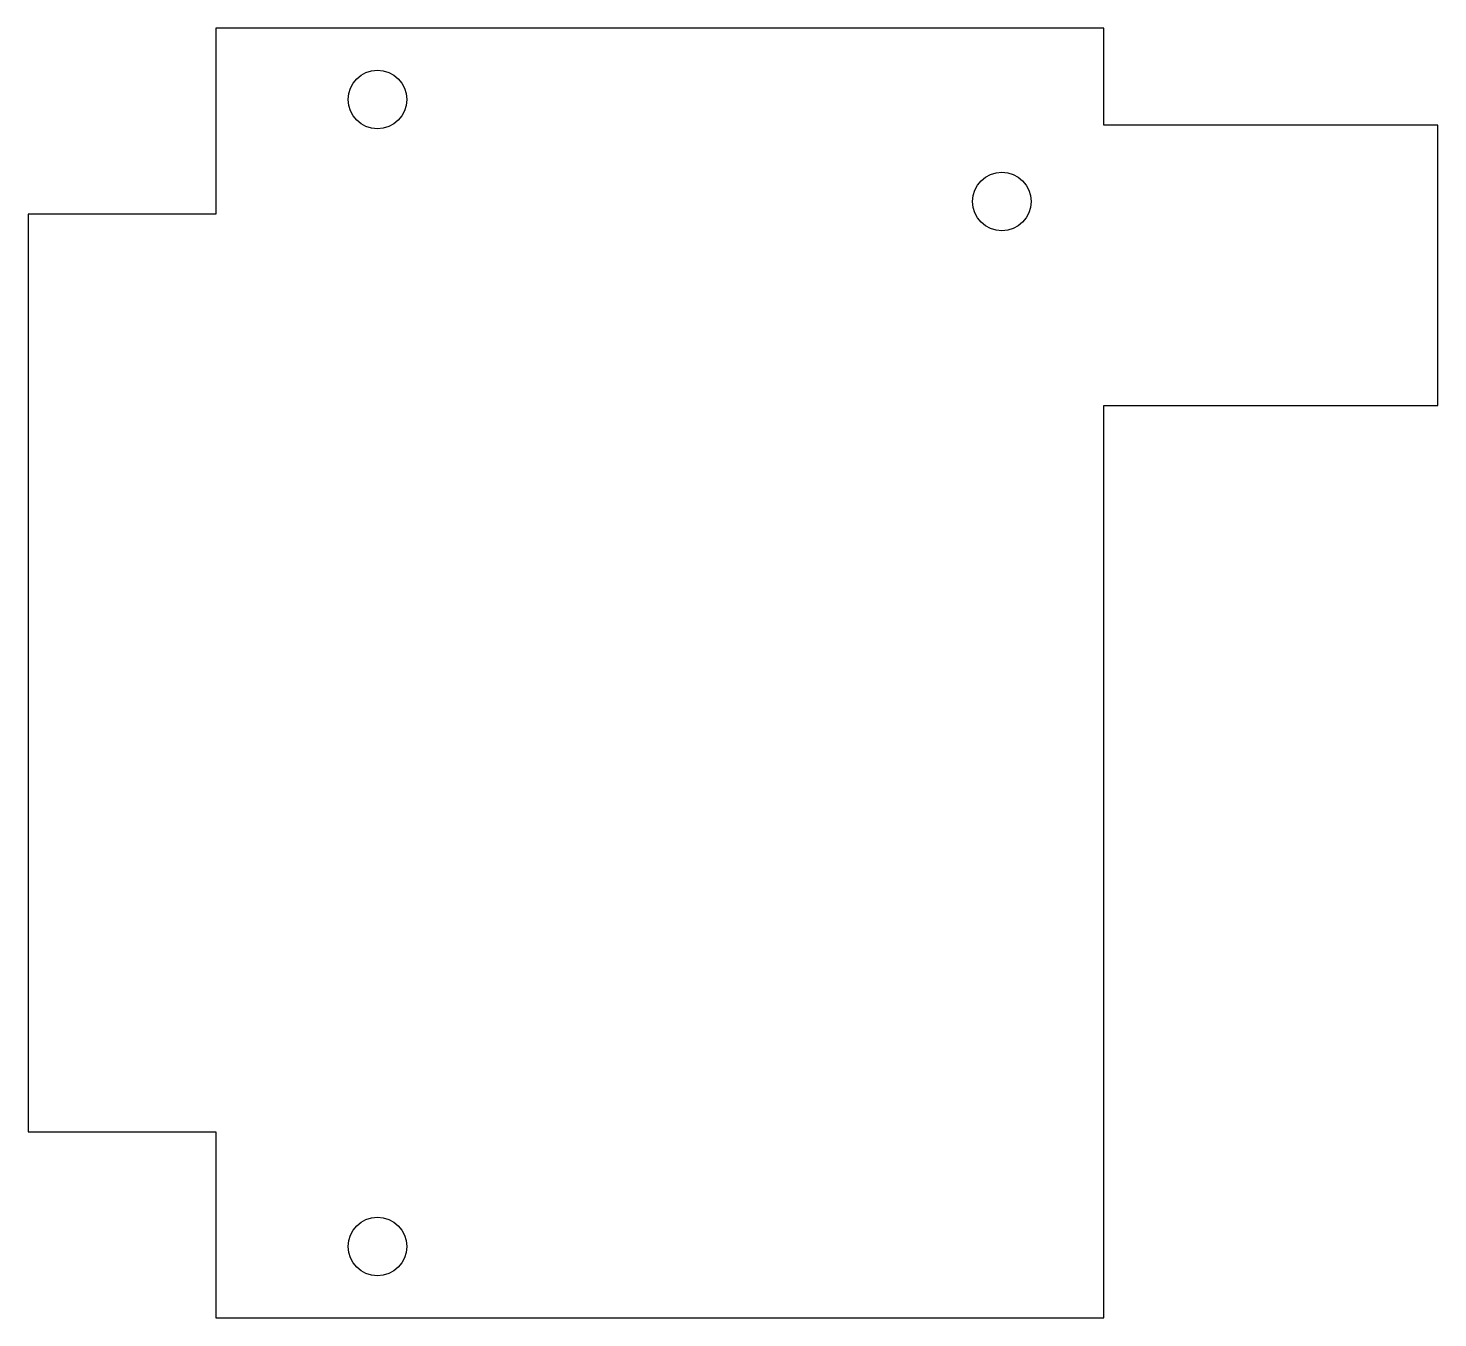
# Model space of a CAD drawing. Header units: millimetres. Extents: x 1.8 to 57.1, y -25.3 to 25.3.
import ezdxf

# ---------------------------------------------------------------- set-up
doc = ezdxf.new("R2010")
doc.units = ezdxf.units.MM

msp = doc.modelspace()

# ---------------------------------------------------------------- linework, layer by layer
for p, q in [((44, 25.3), (9.16, 25.3)), ((9.16, 25.3), (9.16, 18)), ((44, 21.5), (44, 25.3)), ((57.1, 21.5), (44, 21.5)), ((57.1, 10.5), (57.1, 21.5)), ((9.16, 18), (1.8, 18)), ((1.8, 18), (1.8, -18)), ((44, -25.3), (44, 10.5)), ((44, 10.5), (57.1, 10.5)), ((1.8, -18), (9.16, -18)), ((9.16, -18), (9.16, -25.3)), ((9.16, -25.3), (44, -25.3))]:
    msp.add_line(p, q)
for centre in [(15.5, 22.5), (40, 18.5), (15.5, -22.5)]:
    msp.add_circle(centre, 1.15)

doc.saveas('drawing.dxf')
